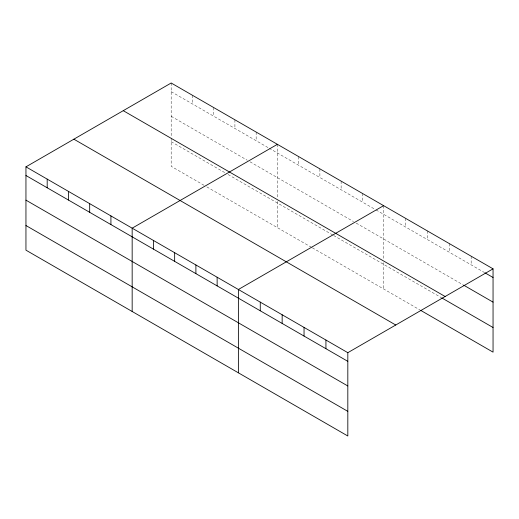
<?xml version="1.0" encoding="UTF-8"?>
<svg xmlns="http://www.w3.org/2000/svg" width="519" height="519" viewBox="0 0 519 519"><rect width="100%" height="100%" fill="white"/><g stroke="black" fill="none" stroke-linecap="round" stroke-linejoin="round"><path stroke-width="0.39" stroke-dasharray="2.6 1.95" d="M171.179 91.662L268.492 147.844M269.173 148.239L375.393 209.559M376.074 209.955L484.156 272.358M171.179 116.301L247.245 160.215M249.989 161.798L353.465 221.535M356.203 223.118L462.954 284.756M171.179 141.681L225.317 172.937M228.062 174.52L332.906 235.055M333.587 235.451L441.066 297.497M204.077 185.309L171.179 166.32L171.179 137.717M206.815 186.892L311.66 247.427M312.347 247.823L419.865 309.895M471.161 256.198L471.161 264.852M449.279 243.56L449.279 252.221M427.39 230.923L427.39 239.583M405.501 218.285L405.501 226.946M383.612 205.654L383.612 259.571M383.612 262.744L383.612 288.966M362.372 193.386L362.372 202.047M341.126 181.125L341.126 189.779M319.886 168.857L319.886 177.517M298.639 156.595L298.639 165.25M277.399 144.327L277.399 198.245M277.399 201.417L277.399 227.64M256.152 132.06L256.152 140.72M234.912 119.798L234.912 128.459M213.666 107.53L213.666 116.191M192.426 95.269L192.426 103.93M171.179 83.001L171.179 136.925"/><path stroke-width="0.78" d="M347.821 385.974L347.821 352.68L25.95 166.852L25.95 250.164L347.821 435.999L347.821 385.974L25.95 200.146M420.552 310.291L493.05 352.148L493.05 268.836L171.179 83.001L25.95 166.852M277.399 144.327L132.163 228.178L132.163 311.491M383.612 205.654L238.383 289.498L238.383 372.817M347.821 352.68L493.05 268.836M484.843 272.754L493.05 277.49M463.642 285.145L493.05 302.129M123.256 110.677L445.12 296.505M441.753 297.893L493.05 327.508M73.88 139.183L395.744 325.011M25.95 175.513L347.821 361.341M25.95 225.531L347.821 411.359M325.932 340.042L325.932 348.703M304.043 327.411L304.043 336.065M282.154 314.774L282.154 323.434M260.272 302.136L260.272 310.797M217.137 277.237L217.137 285.891M195.897 264.969L195.897 273.63M174.65 252.708L174.65 261.362M153.41 240.44L153.41 249.101M110.923 215.91L110.923 224.571M89.677 203.649L89.677 212.303M68.437 191.381L68.437 200.042M47.19 179.12L47.19 187.774"/></g></svg>
